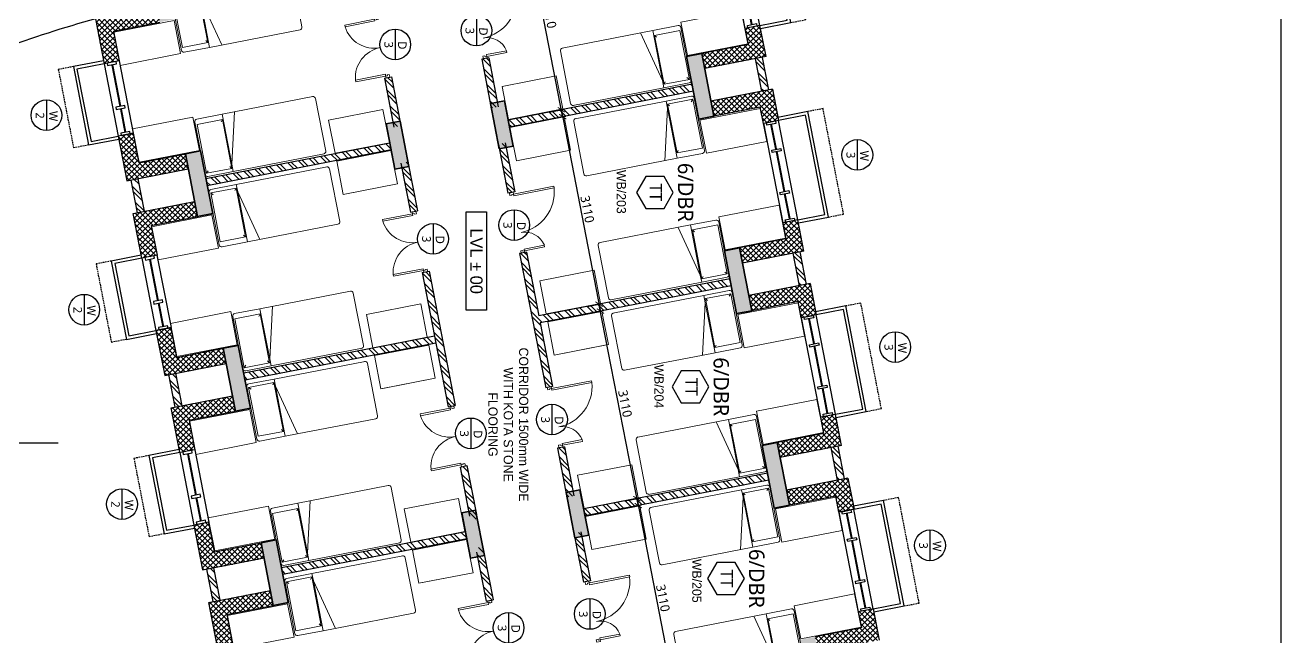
# Model space of a CAD drawing. Header units: millimetres. Extents: x -1127141 to 1597693, y -1835560 to -399335.
# Drawn here: x 1370918 to 1391362, y -511925 to -501965 of the extents above; entities that cross this region are included whole.
import ezdxf
from ezdxf.enums import TextEntityAlignment as Align

# ---------------------------------------------------------------- set-up
doc = ezdxf.new("R2010")
doc.units = ezdxf.units.MM
doc.header["$MEASUREMENT"] = 0
doc.header["$PDMODE"] = 67
doc.linetypes.add('CENTER2', pattern=[28.575, 19.05, -3.175, 3.175, -3.175])
doc.linetypes.add('HIDDEN', pattern=[0.375, 0.25, -0.125])
for name, color, linetype in [('A-Anno Tags', 6, 'Continuous'), ('A-Anno-Grid Lines', 160, 'Continuous'), ('A-Steps', 3, 'Continuous'), ('A-Wall Patt', 8, 'Continuous'), ('A-Window', 4, 'Continuous'), ('Anno_Frames', 7, 'Continuous'), ('Dimension', 32, 'Continuous'), ('S-Conc Patt', 9, 'Continuous')]:
    doc.layers.add(name, color=color, linetype=linetype)
for name, color, linetype, lineweight in [('A-Door', 4, 'Continuous', 9), ('A-Wall Sec', 1, 'Continuous', 30), ('Ann_TitleBlock 2', 5, 'Continuous', 25), ('Anno_Tittleblock', 5, 'Continuous', 13), ('column hatch', 12, 'Continuous', 5), ('frntr', 32, 'Continuous', 9), ('S-Concrete', 40, 'Continuous', 30)]:
    doc.layers.add(name, color=color, linetype=linetype, lineweight=lineweight)
doc.styles.add('IIITD @ 100', font='trebuc.ttf', dxfattribs={"height": 210})
doc.styles.get("Standard").update_dxf_attribs({"font": 'trebuc.ttf'})
doc.styles.add('TITLE', font='swissel.ttf', dxfattribs={"height": 4.3})
doc.dimstyles.new('IIITD_WD_M @ 100', dxfattribs={"dimscale": 100, "dimtxt": 1.5, "dimasz": 1, "dimexe": 0.5, "dimexo": 0.25, "dimgap": 0.3, "dimtad": 1, "dimdec": 0, "dimrnd": 5, "dimzin": 0, "dimdsep": 46, "dimtxsty": 'Standard', "dimblk": 'ARCHTICK', "dimcen": 0.2, "dimdle": 1, "dimclrd": 256, "dimclre": 256, "dimadec": 0, "dimazin": 0, "dimtfac": 1, "dimtdec": 0, "dimtofl": 0, "dimtmove": 0, "dimatfit": 0, "dimfxl": 2, "dimfxlon": 1, "dimtolj": 1, "dimtzin": 0, "dimlwd": -1, "dimlwe": -1, "dimarcsym": 0})
pattern_1 = [(315, (1445308.53, 119140.81), (106.066017, 106.066017), []), (315, (1445308.53, 119070.1), (106.066017, 106.066017), [])]
pattern_2 = [(315, (1446119.96, 119232.96), (106.066017, 106.066017), []), (315, (1446119.96, 119162.25), (106.066017, 106.066017), [])]
pattern_3 = [(315, (1445308.53, 119140.81), (44.194174, 44.194174), []), (45, (1445308.53, 119140.81), (-44.194174, 44.194174), [])]
pattern_4 = [(315, (1653836.87, 119232.96), (106.066017, 106.066017), []), (315, (1653836.87, 119162.25), (106.066017, 106.066017), [])]

# ---------------------------------------------------------------- blocks, each defined once
blk = doc.blocks.new('Win Hostel Double Room')
at = {"color": 4, "linetype": 'HIDDEN', "ltscale": 100}
blk.add_lwpolyline([(211887, -61786), (211839, -61541), (210122, -61875), (210169, -62120)], dxfattribs=at)
at = {"color": 5}
for points in [[(211982, -62277), (211887, -61786), (210169, -62120), (210265, -62611)], [(211933, -62287), (211848, -61845), (210228, -62160), (210314, -62602)]]:
    blk.add_lwpolyline(points, dxfattribs=at)
at = {"layer": 'A-Window', "color": 2, "lineweight": 40}
for p, q in [((211471, -62504), (210823, -62630)), ((211918, -62417), (211511, -62496)), ((210784, -62637), (210377, -62717))]:
    blk.add_line(p, q, dxfattribs=at)
at = {"layer": 'A-Window'}
for points in [[(211933, -62287), (210314, -62602)], [(211972, -62483), (211972, -62483), (211932, -62491), (211904, -62343), (211943, -62336), (211972, -62483)], [(210361, -62847), (211981, -62532)], [(210323, -62651), (210363, -62643), (210391, -62790), (210352, -62798), (210323, -62651)]]:
    blk.add_lwpolyline(points, dxfattribs=at)
for points in [[(210809, -62556), (210838, -62703), (210799, -62711), (210770, -62564)], [(211496, -62423), (211525, -62570), (211486, -62577), (211457, -62430)]]:
    blk.add_lwpolyline(points, close=True, dxfattribs=at)
blk = doc.blocks.new('Door 1200')
at = {"layer": 'A-Door', "color": 5, "lineweight": 18}
for p, q in [((524084, 16182), (524084, 16132)), ((524084, 16182), (524159, 16182)), ((524084, 16132), (524124, 16132)), ((524124, 16147), (524124, 16132)), ((524159, 16147), (524124, 16147)), ((524159, 16182), (524159, 16147)), ((524159, 16147), (524557, 16147)), ((524159, 16112), (524159, 16147)), ((524159, 16112), (524557, 16112)), ((524557, 16147), (524557, 16112)), ((524084, 15032), (524124, 15032)), ((524084, 14982), (524084, 15032)), ((524084, 14982), (524159, 14982)), ((524124, 15017), (524124, 15032)), ((524159, 15017), (524124, 15017)), ((524159, 15052), (524159, 15017)), ((524159, 15052), (524958, 15052)), ((524159, 14982), (524159, 15017)), ((524159, 15017), (524958, 15017)), ((524958, 15017), (524958, 15052))]:
    blk.add_line(p, q, dxfattribs=at)
at = {"layer": 'A-Door', "lineweight": 18}
for centre, radius, start, end in [((524155, 16193), 411, 270.5695, 348.692), ((524157, 14978), 804, 5.3147, 89.8716)]:
    blk.add_arc(centre, radius, start, end, dxfattribs=at)
blk = doc.blocks.new('Col Hostel Boys')
at = {"layer": 'S-Conc Patt'}
h = blk.add_hatch(color=256, dxfattribs=at)
h.paths.add_polyline_path([(288406, -75967), (288856, -75967), (288856, -76217), (288406, -76217)])
h.paths.add_polyline_path([(288406, -75667), (288856, -75667), (288856, -75917), (288406, -75917)])
h.paths.add_polyline_path([(306515, -68895), (307251, -68752), (307298, -68997), (306562, -69140)])
h.paths.add_polyline_path([(290847, -72197), (290799, -71951), (291820, -71753), (291868, -71998)])
h.paths.add_polyline_path([(303510, -69735), (303462, -69490), (304483, -69291), (304531, -69537)])
h.paths.add_polyline_path([(300344, -70351), (300296, -70105), (301317, -69907), (301365, -70152)])
h.paths.add_polyline_path([(297178, -70966), (297131, -70721), (298152, -70522), (298199, -70768)])
h.paths.add_polyline_path([(294013, -71581), (293965, -71336), (294986, -71137), (295033, -71383)])
h.paths.add_polyline_path([(301924, -61578), (301877, -61333), (302897, -61134), (302945, -61380)])
h.paths.add_polyline_path([(298759, -62193), (298711, -61948), (299732, -61750), (299779, -61995)])
h.paths.add_polyline_path([(295592, -62807), (295545, -62561), (296566, -62363), (296613, -62608)])
h.paths.add_polyline_path([(286095, -64653), (286047, -64407), (287068, -64209), (287116, -64454)])
h.paths.add_polyline_path([(289261, -64038), (289213, -63792), (290234, -63594), (290282, -63839)])
h.paths.add_polyline_path([(292427, -63422), (292379, -63177), (293400, -62978), (293448, -63224)])
h.paths.add_polyline_path([(300549, -66714), (300593, -66940), (299857, -67083), (299813, -66857)])
h.paths.add_polyline_path([(300219, -65017), (300263, -65242), (299527, -65385), (299483, -65160)])
h.paths.add_polyline_path([(294217, -67945), (294261, -68171), (293525, -68314), (293481, -68088)])
h.paths.add_polyline_path([(293887, -66247), (293931, -66473), (293195, -66616), (293151, -66390)])
h.paths.add_polyline_path([(287865, -69180), (287909, -69405), (287173, -69549), (287129, -69323)])
h.paths.add_polyline_path([(287535, -67482), (287579, -67708), (286843, -67851), (286799, -67625)])
h.paths.add_polyline_path([(310825, -66438), (310682, -65702), (310927, -65654), (311071, -66390)])
h.paths.add_polyline_path([(283908, -75917), (283158, -75917), (283158, -75667), (283908, -75667)])
h.paths.add_polyline_path([(280813, -75917), (280063, -75917), (280063, -75667), (280813, -75667)])
h.paths.add_polyline_path([(277778, -75917), (277028, -75917), (277028, -75667), (277778, -75667)])
h.paths.add_polyline_path([(306738, -65512), (306149, -65626), (306193, -65852), (306782, -65738)])
h.paths.add_polyline_path([(310231, -63380), (310088, -62644), (310333, -62597), (310476, -63333)])
h.paths.add_polyline_path([(309492, -59577), (309348, -58841), (309594, -58793), (309737, -59530)])
h.paths.add_polyline_path([(305137, -59660), (305579, -59574), (305623, -59800), (305181, -59885)])
h.paths.add_polyline_path([(305728, -62122), (305642, -61680), (305868, -61636), (305953, -62078)])
h.paths.add_polyline_path([(307471, -59664), (307385, -59223), (307611, -59179), (307697, -59621)])
h.paths.add_polyline_path([(308253, -63688), (308167, -63247), (308393, -63203), (308479, -63645)])
h.paths.add_polyline_path([(308073, -61554), (307631, -61640), (307587, -61414), (308029, -61328)])
h.paths.add_polyline_path([(306254, -63622), (306340, -64064), (306114, -64108), (306028, -63666)])
h.paths.add_polyline_path([(281757, -62758), (281021, -62901), (280973, -62655), (281709, -62512)])
h.paths.add_polyline_path([(283927, -68418), (283813, -67829), (284038, -67785), (284153, -68374)])
h.paths.add_polyline_path([(283226, -70316), (282490, -70459), (282446, -70234), (283183, -70090)])
h.paths.add_polyline_path([(283807, -63867), (283070, -64010), (283023, -63765), (283759, -63622)])
h.paths.add_polyline_path([(289544, -77987), (289544, -78196), (289656, -78385), (289562, -78465), (289473, -78538), (289314, -78287), (289314, -77987)])
h.paths.add_polyline_path([(282843, -76217), (282243, -76217), (282243, -75967), (282843, -75967)])
h.paths.add_polyline_path([(277778, -76217), (277028, -76217), (277028, -75967), (277778, -75967)])
h.paths.add_polyline_path([(285498, -75967), (286098, -75967), (286098, -76217), (285498, -76217)])
h.paths.add_polyline_path([(280813, -76217), (280063, -76217), (280063, -75967), (280813, -75967)])
h.paths.add_polyline_path([(282896, -68618), (282160, -68761), (282112, -68516), (282849, -68373)])
h.paths.add_polyline_path([(283905, -73806), (283169, -73949), (283121, -73704), (283857, -73561)])
h.paths.add_polyline_path([(283524, -62414), (282788, -62557), (282740, -62312), (283476, -62169)])
h.paths.add_polyline_path([(278215, -63446), (277479, -63589), (277431, -63344), (278167, -63201)])
h.paths.add_polyline_path([(279358, -69306), (278621, -69449), (278574, -69204), (279310, -69061)])
h.paths.add_polyline_path([(288587, -72896), (287777, -73053), (287730, -72808), (288540, -72650)])
h.paths.add_polyline_path([(277278, -69455), (277278, -70103), (277028, -70103), (277028, -69503)])
h.paths.add_polyline_path([(299093, -103107), (298343, -103107), (298343, -102857), (299093, -102857)])
h.paths.add_polyline_path([(299093, -97827), (298343, -97827), (298343, -97597), (299093, -97597)])
h.paths.add_polyline_path([(299093, -94297), (298343, -94297), (298343, -94047), (299093, -94047)])
h.paths.add_polyline_path([(299093, -99557), (298343, -99557), (298343, -99327), (299093, -99327)])
h.paths.add_polyline_path([(293833, -103107), (293083, -103107), (293083, -102857), (293833, -102857)])
h.paths.add_polyline_path([(293833, -97827), (293083, -97827), (293083, -97597), (293833, -97597)])
h.paths.add_polyline_path([(293833, -94297), (293083, -94297), (293083, -94047), (293833, -94047)])
h.paths.add_polyline_path([(293833, -99557), (293083, -99557), (293083, -99327), (293833, -99327)])
h.paths.add_polyline_path([(288573, -97827), (287823, -97827), (287823, -97597), (288573, -97597)])
h.paths.add_polyline_path([(283728, -92027), (282978, -92027), (282978, -92277), (283728, -92277)])
h.paths.add_polyline_path([(280063, -92027), (280813, -92027), (280813, -92277), (280063, -92277)])
h.paths.add_polyline_path([(277028, -92027), (277778, -92027), (277778, -92277), (277028, -92277)])
h.paths.add_polyline_path([(308478, -94297), (307878, -94297), (307878, -94047), (308478, -94047)])
h.paths.add_polyline_path([(283803, -94047), (283053, -94047), (283053, -94297), (283803, -94297)])
h.paths.add_polyline_path([(288573, -94297), (287823, -94297), (287823, -94047), (288573, -94047)])
h.paths.add_polyline_path([(304278, -94297), (303678, -94297), (303678, -94047), (304278, -94047)])
h.paths.add_polyline_path([(307878, -97597), (308478, -97597), (308478, -97827), (307878, -97827)])
h.paths.add_polyline_path([(304278, -97827), (303678, -97827), (303678, -97597), (304278, -97597)])
h.paths.add_polyline_path([(285603, -104067), (284853, -104067), (284853, -103817), (285603, -103817)])
h.paths.add_polyline_path([(277278, -99577), (277278, -98827), (277028, -98827), (277028, -99577)])
h.paths.add_polyline_path([(280198, -99577), (279448, -99577), (279448, -99327), (280198, -99327)])
h.paths.add_polyline_path([(285603, -105547), (284853, -105547), (284853, -105297), (285603, -105297)])
h.paths.add_polyline_path([(283803, -105547), (283053, -105547), (283053, -105297), (283803, -105297)])
h.paths.add_polyline_path([(283803, -99577), (283053, -99577), (283053, -99327), (283803, -99327)])
h.paths.add_polyline_path([(283803, -97827), (283053, -97827), (283053, -97597), (283803, -97597)])
h.paths.add_polyline_path([(284853, -99927), (284853, -99327), (285083, -99327), (285083, -99927)])
h.paths.add_polyline_path([(306043, -99777), (306043, -99327), (306273, -99327), (306273, -99777)])
h.paths.add_polyline_path([(303758, -99327), (304208, -99327), (304208, -99557), (303758, -99557)])
h.paths.add_polyline_path([(306043, -103817), (306043, -103367), (306273, -103367), (306273, -103817)])
h.paths.add_polyline_path([(303863, -103817), (303863, -103367), (304093, -103367), (304093, -103817)])
h.paths.add_polyline_path([(306273, -101687), (305823, -101687), (305823, -101457), (306273, -101457)])
h.paths.add_polyline_path([(303863, -101797), (303863, -101347), (304093, -101347), (304093, -101797)])
h.paths.add_polyline_path([(308063, -99927), (308063, -99327), (308293, -99327), (308293, -99927)])
h.paths.add_polyline_path([(287809, -90239), (287720, -90165), (287517, -90386), (287517, -90686), (287747, -90686), (287747, -90477), (287893, -90318)])
h.paths.add_polyline_path([(288313, -104067), (288313, -103317), (288063, -103317), (288063, -104067)])
h.paths.add_polyline_path([(308043, -103817), (308043, -103217), (308293, -103217), (308293, -103817)])
h.paths.add_polyline_path([(277028, -91727), (277778, -91727), (277778, -91977), (277028, -91977)])
h.paths.add_polyline_path([(286098, -91977), (285498, -91977), (285498, -91727), (286098, -91727)])
h.paths.add_polyline_path([(282243, -81227), (282843, -81227), (282843, -81457), (282243, -81457)])
h.paths.add_polyline_path([(282843, -91977), (282243, -91977), (282243, -91727), (282843, -91727)])
h.paths.add_polyline_path([(282243, -86487), (282843, -86487), (282843, -86717), (282243, -86717)])
h.paths.add_polyline_path([(280813, -81457), (280213, -81457), (280213, -81227), (280813, -81227)])
h.paths.add_polyline_path([(280813, -86717), (280213, -86717), (280213, -86487), (280813, -86487)])
h.paths.add_polyline_path([(280063, -91727), (280813, -91727), (280813, -91977), (280063, -91977)])
h.paths.add_polyline_path([(280198, -105547), (279448, -105547), (279448, -105297), (280198, -105297)])
h.paths.add_polyline_path([(277278, -81042), (277278, -81642), (277028, -81642), (277028, -81042)])
h.paths.add_polyline_path([(277278, -86302), (277278, -86903), (277028, -86903), (277028, -86302)])
h.paths.add_polyline_path([(286098, -81042), (286098, -81642), (285848, -81642), (285848, -81042)])
h.paths.add_polyline_path([(286098, -86302), (286098, -86902), (285848, -86902), (285848, -86302)])
h.paths.add_polyline_path([(288293, -99327), (288293, -100077), (288063, -100077), (288063, -99327)])
edge = h.paths.add_edge_path()
edge.add_line((313813, -103107), (313063, -103107))
edge.add_line((313063, -102857), (313813, -102857))
edge.add_line((313063, -103107), (313063, -102857))
edge.add_line((313813, -97827), (313063, -97827))
edge.add_line((313063, -97597), (313813, -97597))
edge.add_line((313063, -97827), (313063, -97597))
edge.add_line((313813, -94297), (313063, -94297))
edge.add_line((313063, -94047), (313813, -94047))
edge.add_line((313063, -94297), (313063, -94047))
edge.add_line((313813, -99557), (313063, -99557))
edge.add_line((313063, -99327), (313813, -99327))
edge.add_line((313063, -99557), (313063, -99327))
h.paths.add_polyline_path([(324333, -97827), (323583, -97827), (323583, -97597), (324333, -97597)])
h.paths.add_polyline_path([(324333, -94297), (323583, -94297), (323583, -94047), (324333, -94047)])
h.paths.add_polyline_path([(324093, -99327), (324093, -100077), (323863, -100077), (323863, -99327)])
h.paths.add_polyline_path([(319073, -103107), (318323, -103107), (318323, -102857), (319073, -102857)])
h.paths.add_polyline_path([(319073, -97827), (318323, -97827), (318323, -97597), (319073, -97597)])
h.paths.add_polyline_path([(319073, -94297), (318323, -94297), (318323, -94047), (319073, -94047)])
h.paths.add_polyline_path([(319073, -99557), (318323, -99557), (318323, -99327), (319073, -99327)])
h.paths.add_polyline_path([(313813, -103107), (313063, -103107), (313063, -102857), (313813, -102857)], flags=17)
h.paths.add_polyline_path([(313813, -97827), (313063, -97827), (313063, -97597), (313813, -97597)], flags=17)
h.paths.add_polyline_path([(313813, -94297), (313063, -94297), (313063, -94047), (313813, -94047)], flags=17)
h.paths.add_polyline_path([(313813, -99557), (313063, -99557), (313063, -99327), (313813, -99327)], flags=17)
h.paths.add_polyline_path([(331498, -104902), (331498, -104302), (331248, -104302), (331248, -104902)])
h.paths.add_polyline_path([(331498, -94297), (330898, -94297), (330898, -94047), (331498, -94047)])
h.paths.add_polyline_path([(327298, -94297), (326698, -94297), (326698, -94047), (327298, -94047)])
h.paths.add_polyline_path([(331498, -97827), (330898, -97827), (330898, -97597), (331498, -97597)])
h.paths.add_polyline_path([(327298, -97827), (326698, -97827), (326698, -97597), (327298, -97597)])
h.paths.add_polyline_path([(331498, -100077), (331498, -99327), (331248, -99327), (331248, -100077)])
h.paths.add_polyline_path([(326548, -104902), (327298, -104902), (327298, -104652), (326548, -104652)])
h.paths.add_polyline_path([(327298, -100077), (327298, -99327), (327068, -99327), (327068, -100077)])
h.paths.add_polyline_path([(323843, -104902), (323843, -104152), (324093, -104152), (324093, -104902)])
at = {"layer": 'S-Concrete', "lineweight": 35}
for p, q in [((299483, -65160), (300219, -65017)), ((299483, -65160), (299527, -65385)), ((300219, -65017), (300263, -65242)), ((300263, -65242), (299527, -65385)), ((293151, -66390), (293887, -66247)), ((293151, -66390), (293195, -66616)), ((293887, -66247), (293931, -66473)), ((293931, -66473), (293195, -66616)), ((299813, -66857), (300549, -66714)), ((300549, -66714), (300593, -66940)), ((299813, -66857), (299857, -67083)), ((300593, -66940), (299857, -67083)), ((293481, -68088), (294217, -67945)), ((294217, -67945), (294261, -68171)), ((293481, -68088), (293525, -68314)), ((294261, -68171), (293525, -68314))]:
    blk.add_line(p, q, dxfattribs=at)
for points in [[(298759, -62193), (298711, -61948), (299732, -61750), (299779, -61995), (298759, -62193)], [(295592, -62807), (295545, -62561), (296566, -62363), (296613, -62608), (295592, -62807)], [(292427, -63422), (292379, -63177), (293400, -62978), (293448, -63224), (292427, -63422)], [(300344, -70351), (300296, -70105), (301317, -69907), (301365, -70152), (300344, -70351)], [(297178, -70966), (297131, -70721), (298152, -70522), (298199, -70768), (297178, -70966)], [(294013, -71581), (293965, -71336), (294986, -71137), (295033, -71383), (294013, -71581)]]:
    blk.add_lwpolyline(points, dxfattribs=at)
blk = doc.blocks.new('*U29')
at = {"layer": 'A-Anno Tags'}
blk.add_lwpolyline([(-250, 0), (250, 0)], dxfattribs=at)
blk.add_circle((0, 0), 250, dxfattribs=at)
at = {"layer": 'Anno_Frames', "color": 7}
for tag, rotation, p in [('ENTITY', 359.7608, (15, 185)), ('ENTITYNO', 0.1757, (4, -36))]:
    blk.add_attdef(tag, text='', height=140, rotation=rotation, dxfattribs=at).set_placement(p, align=Align.TOP_CENTER)
blk = doc.blocks.new('w 1200 a')
at = {"layer": 'A-Window', "color": 2, "lineweight": 40}
for p, q in [((621819, -76473), (622509, -76473)), ((622549, -76473), (622939, -76473))]:
    blk.add_line(p, q, dxfattribs=at)
at = {"layer": 'A-Window', "linetype": 'HIDDEN', "ltscale": 100}
for p, q in [((621729, -77098), (621729, -77348)), ((623029, -77098), (623029, -77348)), ((621729, -77348), (623029, -77348))]:
    blk.add_line(p, q, dxfattribs=at)
at = {"layer": 'A-Window'}
for points in [[(621779, -76348), (622979, -76348)], [(622509, -76548), (622549, -76548), (622549, -76398), (622509, -76398), (622509, -76548)], [(621779, -76598), (622979, -76598)]]:
    blk.add_lwpolyline(points, dxfattribs=at)
for points in [[(621819, -76548), (621819, -76398), (621779, -76398), (621779, -76548)], [(622979, -76548), (622979, -76398), (622939, -76398), (622939, -76548)]]:
    blk.add_lwpolyline(points, close=True, dxfattribs=at)
at = {"layer": 'A-Window', "color": 5}
for points in [[(621729, -76598), (621729, -77098), (623029, -77098), (623029, -76598)], [(621779, -76598), (621779, -77048), (622979, -77048), (622979, -76598)]]:
    blk.add_lwpolyline(points, dxfattribs=at)
blk = doc.blocks.new('Room Tag with Finish')
blk.add_lwpolyline([(0, 0), (-2.6, -1.5), (-2.6, -4.5), (0, -6), (2.6, -4.5), (2.6, -1.5)], close=True)
at = {"layer": 'Anno_Frames'}
blk.add_attdef('ROOM_NAME', text='', height=2.5, dxfattribs=at).set_placement((0, 0), align=Align.BOTTOM_CENTER)
blk.add_attdef('FF', text='', height=2, dxfattribs=at).set_placement((0, -1.85), align=Align.TOP_CENTER)
blk = doc.blocks.new('_ArchTick')
at = {"color": 0, "linetype": 'ByBlock', "const_width": 0.15}
blk.add_lwpolyline([(-0.5, -0.5), (0.5, 0.5)], dxfattribs=at)
blk = doc.blocks.new('*D128')
at = {"layer": 'A-Anno Tags', "transparency": 16777216}
for p, q in [((1378858, -500328), (1379103, -500280)), ((1379667, -503441), (1379035, -500192)), ((1379451, -503381), (1379697, -503333))]:
    blk.add_line(p, q, dxfattribs=at)
at = {"layer": 'Defpoints', "color": 0, "transparency": 16777216}
for p in [(1378187, -500458), (1379054, -500290), (1378781, -503511)]:
    blk.add_point(p, dxfattribs=at)
at = {"layer": 'A-Anno Tags', "transparency": 16777216, "xscale": 100, "yscale": 100, "zscale": 100}
for p, rotation in [((1379054, -500290), 100.999999999987), ((1379648, -503343), 280.999999999987)]:
    blk.add_blockref('_ArchTick', p, dxfattribs=dict(at, rotation=rotation))
at = {"layer": 'A-Anno Tags', "color": 0, "transparency": 16777216, "insert": (1379455, -501796), "char_height": 150, "attachment_point": 5, "rotation": 281}
blk.add_mtext('\\A1;3110', dxfattribs=at)
blk = doc.blocks.new('*D129')
at = {"layer": 'A-Anno Tags', "transparency": 16777216}
for p, q in [((1379473, -503494), (1379719, -503446)), ((1379651, -503357), (1380282, -506607)), ((1380067, -506547), (1380312, -506499))]:
    blk.add_line(p, q, dxfattribs=at)
at = {"layer": 'Defpoints', "color": 0, "transparency": 16777216}
for p in [(1378803, -503624), (1380263, -506508), (1379396, -506677)]:
    blk.add_point(p, dxfattribs=at)
at = {"layer": 'A-Anno Tags', "transparency": 16777216, "xscale": 100, "yscale": 100, "zscale": 100}
for p, rotation in [((1379670, -503455), 100.9999999999954), ((1380263, -506508), 280.9999999999953)]:
    blk.add_blockref('_ArchTick', p, dxfattribs=dict(at, rotation=rotation))
at = {"layer": 'A-Anno Tags', "color": 0, "transparency": 16777216, "insert": (1380071, -504962), "char_height": 150, "attachment_point": 5, "rotation": 281}
blk.add_mtext('\\A1;3110', dxfattribs=at)
blk = doc.blocks.new('*D130')
at = {"layer": 'A-Anno Tags', "transparency": 16777216}
for p, q in [((1380089, -506659), (1380334, -506612)), ((1380898, -509772), (1380266, -506523)), ((1380682, -509712), (1380928, -509665))]:
    blk.add_line(p, q, dxfattribs=at)
at = {"layer": 'Defpoints', "color": 0, "transparency": 16777216}
for p in [(1379418, -506790), (1380285, -506621), (1380012, -509843)]:
    blk.add_point(p, dxfattribs=at)
at = {"layer": 'A-Anno Tags', "transparency": 16777216, "xscale": 100, "yscale": 100, "zscale": 100}
for p, rotation in [((1380285, -506621), 101.0000000000145), ((1380879, -509674), 281.0000000000145)]:
    blk.add_blockref('_ArchTick', p, dxfattribs=dict(at, rotation=rotation))
at = {"layer": 'A-Anno Tags', "color": 0, "transparency": 16777216, "insert": (1380686, -508127), "char_height": 150, "attachment_point": 5, "rotation": 281}
blk.add_mtext('\\A1;3110', dxfattribs=at)
blk = doc.blocks.new('*D131')
at = {"layer": 'A-Anno Tags', "transparency": 16777216}
for p, q in [((1380704, -509825), (1380950, -509777)), ((1380881, -509689), (1381513, -512938)), ((1381298, -512878), (1381543, -512830))]:
    blk.add_line(p, q, dxfattribs=at)
at = {"layer": 'Defpoints', "color": 0, "transparency": 16777216}
for p in [(1380033, -509956), (1381494, -512840), (1380627, -513008)]:
    blk.add_point(p, dxfattribs=at)
at = {"layer": 'A-Anno Tags', "transparency": 16777216, "xscale": 100, "yscale": 100, "zscale": 100}
for p, rotation in [((1380900, -509787), 101.0000000000146), ((1381494, -512840), 281.0000000000146)]:
    blk.add_blockref('_ArchTick', p, dxfattribs=dict(at, rotation=rotation))
at = {"layer": 'A-Anno Tags', "color": 0, "transparency": 16777216, "insert": (1381302, -511293), "char_height": 150, "attachment_point": 5, "rotation": 281}
blk.add_mtext('\\A1;3110', dxfattribs=at)
blk = doc.blocks.new('A$C11CD41BF')
at = {"layer": 'frntr'}
for p, q in [((-40, 1920), (-40, 1500)), ((870, 1960), (0, 1960)), ((15, 1934), (50, 1900)), ((825, 1934), (15, 1934)), ((15, 1934), (15, 1514)), ((825, 1514), (825, 1934)), ((910, 1500), (910, 1920)), ((-40, 1500), (80, 1500)), ((-40, 1500), (-40, -9)), ((15, 1514), (50, 1540)), ((15, 1514), (825, 1514)), ((910, 1500), (80, 1500)), ((80, 1500), (910, 1295)), ((825, 1514), (790, 1540)), ((910, 1302), (910, 1500)), ((910, -1), (910, 1302)), ((0, -40), (870, -40))]:
    blk.add_line(p, q, dxfattribs=at)
for centre, start, end in [((0, 1920), 89.9896, 179.9896), ((0, 1920), 89.9896, 179.9896), ((870, 1920), 359.9896, 89.9896), ((0, 0), 179.9896, 269.9896), ((870, 0), 269.9896, 359.9896)]:
    blk.add_arc(centre, 40, start, end, dxfattribs=at)
blk = doc.blocks.new('furn')
at = {"layer": 'frntr'}
for p, q in [((343143, -236928), (343683, -236823)), ((343334, -237910), (343143, -236928)), ((343874, -237805), (343683, -236823)), ((342110, -237129), (341570, -237234)), ((342300, -238111), (342110, -237129)), ((341570, -237234), (341760, -238216)), ((343334, -237910), (343874, -237805)), ((341760, -238216), (342300, -238111)), ((344745, -239836), (344205, -239941)), ((344205, -239941), (344377, -240824)), ((344917, -240719), (344745, -239836)), ((341709, -240427), (342249, -240322)), ((341881, -241310), (341709, -240427)), ((342249, -240322), (342421, -241205)), ((342421, -241205), (342255, -240351)), ((344377, -240824), (344917, -240719)), ((342421, -241205), (341881, -241310))]:
    blk.add_line(p, q, dxfattribs=at)
at = {"layer": 'frntr', "xscale": -1, "rotation": 10.99999999940371}
blk.add_blockref('A$C11CD41BF', (344647, -239668), dxfattribs=at)
at = {"layer": 'frntr', "rotation": 10.99999999940366}
blk.add_blockref('A$C11CD41BF', (341775, -240233), dxfattribs=at)
blk = doc.blocks.new('Door 1000 plan')
at = {"layer": 'A-Door', "color": 5, "lineweight": 18}
for p, q in [((339, 572), (367, 577)), ((434, 84), (339, 572)), ((462, 90), (367, 577)), ((-528, 403), (-557, 398)), ((-462, -90), (-557, 398)), ((-434, -84), (-528, 403)), ((434, 84), (462, 90)), ((468, 61), (455, 59)), ((462, 26), (455, 59)), ((491, 95), (462, 90)), ((462, 90), (468, 61)), ((503, 34), (462, 26)), ((503, 34), (491, 95)), ((-491, -95), (-462, -90)), ((-479, -157), (-491, -95)), ((-479, -157), (-438, -149)), ((-434, -84), (-462, -90)), ((-462, -90), (-457, -118)), ((-457, -118), (-444, -116)), ((-438, -149), (-444, -116))]:
    blk.add_line(p, q, dxfattribs=at)
at = {"layer": 'A-Door', "lineweight": 18}
for centre, start, end in [((491, 95), 107.6998, 191), ((-491, -95), 11, 94.2984)]:
    blk.add_arc(centre, 500, start, end, dxfattribs=at)
blk = doc.blocks.new('IIITD WD A1- L Format Library')
at = {"layer": 'Anno_Tittleblock', "color": 5}
blk.add_lwpolyline([(0, -7.57), (775, -7.57), (775, 573.91), (0, 573.91)], close=True, dxfattribs=at)
at = {"style": 'TITLE'}
for tag, p, height in [('PROJECT NAME 1', (779.17, 137.4), 2.98), ('PROJECT NAME 2', (779.17, 132.23), 2.98), ('PROJECT_NAME_3', (779.17, 127.37), 2.98), ('1:100@A1', (818.06, 91.92), 2.25), ('A-2.03', (844.81, 84.28), 4), ('03.04.11', (821.96, 84.64), 2.25), ('A', (858.85, 75.94), 3.66), ('AC', (827.5, 76.14), 2.25)]:
    blk.add_attdef(tag, p, '', height=height, dxfattribs=at)
for p in [(780.3, 113.01), (780.3, 106.37)]:
    blk.add_attdef('FIRST FLOOR PLAN', text='', height=3.39, dxfattribs=at).set_placement(p, align=Align.TOP_LEFT)

msp = doc.modelspace()

# ---------------------------------------------------------------- hatches: boundary and pattern name
at = {"layer": 'A-Wall Patt'}
h = msp.add_hatch(dxfattribs=at)
h.set_pattern_fill('ANSI32', color=256, scale=400, style=0)
h.set_pattern_definition([(315, (1127189.63, -478259.64), (106.06602, 106.06602), []), (315, (1127189.63, -478330.35), (106.06602, 106.06602), [])])
h.paths.add_polyline_path([(1376375.6, -500810.4), (1376576.9, -501846.1), (1376689.8, -501824.1), (1376265.2, -499640), (1376152.4, -499662), (1376353.7, -500697.5), (1373246.9, -501301.4), (1373268.9, -501414.3)])
h.paths.add_polyline_path([(1376074.4, -498658.4), (1375929.6, -497913.4), (1375816.7, -497935.3), (1375961.6, -498680.3)])
h.paths.add_polyline_path([(1377807.6, -508177.5), (1377920.5, -508155.6), (1377496, -505971.5), (1377383.1, -505993.4), (1377584.4, -507029), (1377606.3, -507141.9)])
h.paths.add_polyline_path([(1377835, -513661.5), (1377827.1, -513620.9), (1378709.9, -513449.1), (1378717.3, -513487.3), (1378835.2, -513464), (1379038.3, -514509.1), (1379151.2, -514487.1), (1378726.7, -512303), (1378613.8, -512324.9), (1378813.3, -513351.1), (1378695, -513374.5), (1378695.2, -513376), (1378228.6, -513466.6), (1375708.4, -513964.4), (1375730.3, -514077.3)])
h.paths.add_polyline_path([(1379370.8, -516219.5), (1379483.7, -516197.6), (1379342, -515468.8), (1379229.2, -515490.7)])
h.paths.add_polyline_path([(1376922.7, -503625.3), (1377035.6, -503603.3), (1376880.6, -502805.7), (1376767.7, -502827.7)])
h = msp.add_hatch(dxfattribs=at)
h.set_pattern_fill('ANSI37', color=256, scale=500, style=0)
h.set_pattern_definition(pattern_3)
h.paths.add_polyline_path([(1372819.7, -505759.9), (1373065.1, -505712.2), (1372971.1, -505228.7), (1373727.1, -505081.8), (1373679.4, -504836.4), (1372678, -505031)])
h.paths.add_polyline_path([(1373576.3, -504306.3), (1373528.6, -504060.9), (1372772.7, -504207.8), (1372721.6, -503945.3), (1372678.7, -503724.4), (1372433.3, -503772.1), (1372575, -504501)])
h.paths.add_polyline_path([(1372449.7, -502546.4), (1372355.7, -502063), (1373111.7, -501916), (1372913.3, -500895.2), (1372662.9, -500943.8), (1372813.6, -501719.3), (1372062.6, -501865.3), (1372204.3, -502594.1)])
h = msp.add_hatch(dxfattribs=at)
h.set_pattern_fill('ANSI37', color=256, scale=500, style=0)
h.set_pattern_definition(pattern_3)
h.paths.add_polyline_path([(1382980.2, -502478.4), (1382881.5, -501970.4), (1382636.1, -502018.1), (1382687.1, -502280.7), (1381933.2, -502427.2), (1381980.9, -502672.6)])
h.paths.add_polyline_path([(1382885.5, -503301.6), (1382936.6, -503564.1), (1382985.7, -503554.6), (1382985.7, -503554.6), (1383132.9, -503526), (1383132.9, -503526), (1383182, -503516.4), (1383083.2, -503008.5), (1382083.9, -503202.7), (1382131.6, -503448.1)])
h.paths.add_polyline_path([(1383595.6, -505644.1), (1383496.8, -505136.1), (1383251.4, -505183.8), (1383302.5, -505446.4), (1382548.5, -505593), (1382596.2, -505838.4)])
h.paths.add_polyline_path([(1383500.9, -506467.3), (1383551.9, -506729.9), (1383797.3, -506682.2), (1383698.6, -506174.2), (1382699.3, -506368.5), (1382747, -506613.9)])
h.paths.add_polyline_path([(1384210.9, -508809.9), (1384112.2, -508301.9), (1383866.8, -508349.6), (1383917.8, -508612.2), (1383161.9, -508759.1), (1383209.6, -509004.5)])
h.paths.add_polyline_path([(1384116.3, -509633.1), (1384167.3, -509895.6), (1384216.4, -509886.1), (1384216.4, -509886.1), (1384363.6, -509857.5), (1384363.6, -509857.5), (1384412.7, -509847.9), (1384314, -509340), (1383312.6, -509534.6), (1383360.3, -509780)])
h = msp.add_hatch(dxfattribs=at)
h.set_pattern_fill('ANSI32', color=256, scale=400, style=0)
h.set_pattern_definition(pattern_2)
h.paths.add_polyline_path([(1378621, -503295.1), (1378465.9, -502497.6), (1378353, -502519.5), (1378508.1, -503317.1)])
h = msp.add_hatch(dxfattribs=at)
h.set_pattern_fill('ANSI32', color=256, scale=400, style=0)
h.set_pattern_definition(pattern_1)
h.paths.add_polyline_path([(1383019.4, -503020.9), (1382916.4, -502490.8), (1382803.5, -502512.7), (1382906.6, -503042.8)])
h = msp.add_hatch(dxfattribs=at)
h.set_pattern_fill('ANSI32', color=256, scale=400, style=0)
h.set_pattern_definition(pattern_2)
h.paths.add_polyline_path([(1381795.9, -503042.2), (1381774, -502929.3), (1378780.8, -503511.1), (1378802.7, -503624)])
h = msp.add_hatch(dxfattribs=at)
h.set_pattern_fill('ANSI32', color=256, scale=400, style=0)
h.set_pattern_definition([(315, (1444889.24, 125564.46), (106.066017, 106.066017), []), (315, (1444889.24, 125493.75), (106.066017, 106.066017), [])])
h.paths.add_polyline_path([(1376878.8, -503998), (1376856.8, -503885.1), (1373862.3, -504467.2), (1373884.2, -504580.1)])
h = msp.add_hatch(dxfattribs=at)
h.set_pattern_fill('ANSI32', color=256, scale=400, style=0)
h.set_pattern_definition(pattern_2)
h.paths.add_polyline_path([(1378890.5, -504681.7), (1378735.5, -503884.1), (1378622.6, -503906.1), (1378777.6, -504703.6)])
h = msp.add_hatch(dxfattribs=at)
h.set_pattern_fill('ANSI32', color=256, scale=400, style=0)
h.set_pattern_definition(pattern_4)
h.paths.add_polyline_path([(1377192.3, -505011.8), (1377305.2, -504989.9), (1377150.1, -504192.3), (1377037.2, -504214.2)])
h = msp.add_hatch(dxfattribs=at)
h.set_pattern_fill('ANSI32', color=256, scale=400, style=0)
h.set_pattern_definition(pattern_2)
h.paths.add_polyline_path([(1372741.8, -505018.6), (1372854.7, -504996.7), (1372751.7, -504466.6), (1372638.8, -504488.6)])
h = msp.add_hatch(dxfattribs=at)
h.set_pattern_fill('ANSI32', color=256, scale=400, style=0)
h.set_pattern_definition(pattern_2)
h.paths.add_polyline_path([(1379393, -507869.4), (1379505.8, -507847.4), (1379304.5, -506811.8), (1382411.3, -506207.9), (1382389.3, -506095.1), (1379282.6, -506698.9), (1379081.3, -505663.3), (1378968.4, -505685.3)])
h = msp.add_hatch(dxfattribs=at)
h.set_pattern_fill('ANSI32', color=256, scale=400, style=0)
h.set_pattern_definition(pattern_1)
h.paths.add_polyline_path([(1383521.9, -506208.5), (1383634.8, -506186.6), (1383531.8, -505656.5), (1383418.9, -505678.5)])
h = msp.add_hatch(dxfattribs=at)
h.set_pattern_fill('ANSI37', color=256, scale=500, style=0)
h.set_pattern_definition(pattern_3)
h.paths.add_polyline_path([(1374050.4, -512091.4), (1374295.8, -512043.7), (1374201.8, -511560.2), (1374957.8, -511413.3), (1374910.1, -511167.9), (1373908.7, -511362.5)])
h.paths.add_polyline_path([(1374807, -510637.8), (1374759.3, -510392.4), (1374003.4, -510539.3), (1373963.3, -510333.2), (1373963.3, -510333.2), (1373952.3, -510276.8), (1373909.4, -510055.9), (1373664, -510103.6), (1373805.7, -510832.4)])
h.paths.add_polyline_path([(1373680.4, -508877.9), (1373586.5, -508394.5), (1374342.4, -508247.5), (1374294.7, -508002.1), (1373293.4, -508196.8), (1373435, -508925.6)])
h.paths.add_polyline_path([(1374191.7, -507472.1), (1374144, -507226.6), (1373388, -507373.6), (1373294, -506890.1), (1373048.6, -506937.8), (1373190.3, -507666.7)])
h = msp.add_hatch(dxfattribs=at)
h.set_pattern_fill('ANSI32', color=256, scale=400, style=0)
h.set_pattern_definition(pattern_2)
h.paths.add_polyline_path([(1377606.3, -507141.9), (1377584.4, -507029.1), (1374477.6, -507632.9), (1374499.6, -507745.8)])
h = msp.add_hatch(dxfattribs=at)
h.set_pattern_fill('ANSI32', color=256, scale=400, style=0)
h.set_pattern_definition(pattern_2)
h.paths.add_polyline_path([(1373357.2, -508184.4), (1373470, -508162.4), (1373367, -507632.4), (1373254.1, -507654.3)])
h = msp.add_hatch(dxfattribs=at)
h.set_pattern_fill('ANSI32', color=256, scale=400, style=0)
h.set_pattern_definition(pattern_2)
h.paths.add_polyline_path([(1379851.7, -509626.7), (1379696.6, -508829.1), (1379583.8, -508851), (1379738.8, -509648.6)])
h = msp.add_hatch(dxfattribs=at)
h.set_pattern_fill('ANSI32', color=256, scale=400, style=0)
h.set_pattern_definition(pattern_1)
h.paths.add_polyline_path([(1384137.3, -509374.3), (1384250.2, -509352.4), (1384147.1, -508822.3), (1384034.2, -508844.2)])
h = msp.add_hatch(dxfattribs=at)
h.set_pattern_fill('ANSI32', color=256, scale=400, style=0)
h.set_pattern_definition(pattern_4)
h.paths.add_polyline_path([(1378166.8, -510025.5), (1378279.7, -510003.5), (1378111.3, -509137.2), (1377998.4, -509159.2)])
h = msp.add_hatch(dxfattribs=at)
h.set_pattern_fill('ANSI32', color=256, scale=400, style=0)
h.set_pattern_definition(pattern_2)
h.paths.add_polyline_path([(1383026.6, -509373.7), (1383004.7, -509260.8), (1380011.5, -509842.6), (1380033.5, -509955.5)])
h = msp.add_hatch(dxfattribs=at)
h.set_pattern_fill('ANSI32', color=256, scale=400, style=0)
h.set_pattern_definition(pattern_2)
h.paths.add_polyline_path([(1378109.5, -510329.5), (1378087.5, -510216.6), (1375093, -510798.7), (1375114.9, -510911.6)])
h = msp.add_hatch(dxfattribs=at)
h.set_pattern_fill('ANSI32', color=256, scale=400, style=0)
h.set_pattern_definition(pattern_2)
h.paths.add_polyline_path([(1380121.2, -511013.2), (1379966.2, -510215.6), (1379853.3, -510237.6), (1380008.3, -511035.1)])
h = msp.add_hatch(dxfattribs=at)
h.set_pattern_fill('ANSI32', color=256, scale=400, style=0)
h.set_pattern_definition(pattern_4)
h.paths.add_polyline_path([(1378423, -511343.3), (1378535.9, -511321.4), (1378367.5, -510455.1), (1378254.6, -510477)])
h = msp.add_hatch(dxfattribs=at)
h.set_pattern_fill('ANSI32', color=256, scale=400, style=0)
h.set_pattern_definition(pattern_2)
h.paths.add_polyline_path([(1374807, -510637.8), (1373805.7, -510832.4), (1373805.7, -510832.4), (1373869.5, -510820), (1373972.5, -511350.1), (1374085.4, -511328.2), (1373982.4, -510798.1)])
h = msp.add_hatch(dxfattribs=at)
h.set_pattern_fill('ANSI37', color=256, scale=500, style=0)
h.set_pattern_definition(pattern_3)
h.paths.add_polyline_path([(1384826.3, -511975.6), (1384727.5, -511467.6), (1384482.1, -511515.3), (1384533.2, -511777.9), (1383779.2, -511924.5), (1383777.2, -511924.9), (1383824.9, -512170.3)])
h.paths.add_polyline_path([(1384731.6, -512798.8), (1384782.7, -513061.4), (1385028.1, -513013.7), (1384929.3, -512505.7), (1383927.9, -512700.3), (1383975.7, -512945.8)])
h.paths.add_polyline_path([(1385225.7, -515341.2), (1385245.4, -515337.4), (1385224.5, -515229.4), (1385450.2, -515185.5), (1385342.9, -514633.4), (1385097.4, -514681.1)])

# ---------------------------------------------------------------- linework, layer by layer
at = {"layer": 'A-Anno Tags'}
msp.add_lwpolyline([(1378427.1, -505002.6), (1378427.1, -506606.2), (1378097, -506606.2), (1378097, -505002.6)], close=True, dxfattribs=at)
at = {"layer": 'A-Anno-Grid Lines', "linetype": 'CENTER2', "ltscale": 50}
msp.add_line((1351969.8, -508766.7), (1371456.6, -508766.7), dxfattribs=at)
at = {"layer": 'A-Steps'}
msp.add_arc((1376526.5, -518314.1), 17043.8, 105.18315, 115.98925, dxfattribs=at)
at = {"layer": 'A-Wall Patt'}
msp.add_lwpolyline([(1391362.5, -478259.6), (1391362.5, -552566.2), (1335611.2, -552566.2), (1335611.2, -478259.6)], close=True, dxfattribs=at)
at = {"layer": 'A-Wall Sec'}
for p, q in [((1372062.6, -501865.3), (1372204.3, -502594.1)), ((1372355.7, -502063), (1373111.7, -501916)), ((1372355.7, -502063), (1372449.7, -502546.4)), ((1382881.5, -501970.4), (1382636.1, -502018.1)), ((1382636.1, -502018.1), (1382687.1, -502280.7)), ((1382980.2, -502478.4), (1382881.5, -501970.4)), ((1382687.1, -502280.7), (1381933.2, -502427.2)), ((1378465.9, -502497.6), (1378353, -502519.5)), ((1378353, -502519.5), (1378508.1, -503317.1)), ((1378465.9, -502497.6), (1378621, -503295.1)), ((1382980.2, -502478.4), (1381980.9, -502672.6)), ((1382803.5, -502512.7), (1382906.6, -503042.8)), ((1382916.4, -502490.8), (1383019.4, -503020.9)), ((1372449.7, -502546.4), (1372204.3, -502594.1)), ((1376767.7, -502827.7), (1376880.6, -502805.7)), ((1376767.7, -502827.7), (1376922.7, -503625.3)), ((1376880.6, -502805.7), (1377035.6, -503603.3)), ((1381776, -502928.9), (1378780.8, -503511.1)), ((1381797.9, -503041.8), (1378802.7, -503624)), ((1383083.2, -503008.5), (1382083.9, -503202.7)), ((1383083.2, -503008.5), (1383182, -503516.4)), ((1382886.2, -503301.4), (1382131.6, -503448.1)), ((1382936.6, -503564.1), (1382885.5, -503301.6)), ((1383182, -503516.4), (1382936.6, -503564.1)), ((1372678.7, -503724.4), (1372433.3, -503772.1)), ((1372678.7, -503724.4), (1372732.6, -504001.7)), ((1372433.3, -503772.1), (1372575, -504501)), ((1376856.8, -503885.1), (1373862.3, -504467.2)), ((1378622.6, -503906.1), (1378777.6, -504703.6)), ((1378735.5, -503884.1), (1378890.5, -504681.7)), ((1372772.7, -504207.8), (1373528.6, -504060.9)), ((1376878.8, -503998), (1373884.2, -504580.1)), ((1372575, -504501), (1373574.3, -504306.7)), ((1377037.2, -504214.2), (1377192.3, -505011.8)), ((1377150.1, -504192.3), (1377305.2, -504989.9)), ((1372638.8, -504488.6), (1372741.8, -505018.6)), ((1372751.7, -504466.6), (1372854.7, -504996.7)), ((1378890.5, -504681.7), (1378777.6, -504703.6)), ((1372678, -505031), (1373677.3, -504836.8)), ((1372819.7, -505759.9), (1372678, -505031)), ((1372970.4, -505228.9), (1373727.1, -505081.8)), ((1377192.3, -505011.8), (1377305.2, -504989.9)), ((1383496.8, -505136.1), (1383251.4, -505183.8)), ((1383251.4, -505183.8), (1383302.5, -505446.4)), ((1383595.6, -505644.1), (1383496.8, -505136.1)), ((1372971.1, -505228.7), (1373065.1, -505712.2)), ((1383303.1, -505446.3), (1382548.5, -505593)), ((1373065.1, -505712.2), (1372819.7, -505759.9)), ((1379081.3, -505663.3), (1378968.4, -505685.3)), ((1378968.4, -505685.3), (1379393, -507869.4)), ((1379081.3, -505663.3), (1379282.6, -506698.9)), ((1383595.6, -505644.1), (1382596.2, -505838.4)), ((1383418.9, -505678.5), (1383521.9, -506208.5)), ((1383531.8, -505656.5), (1383634.8, -506186.6)), ((1377383.1, -505993.4), (1377496, -505971.5)), ((1377383.1, -505993.4), (1377584.4, -507029)), ((1377496, -505971.5), (1377920.5, -508155.6)), ((1382391.4, -506094.7), (1379283.3, -506698.8)), ((1382413.3, -506207.5), (1379305.2, -506811.7)), ((1383698.6, -506174.2), (1382699.3, -506368.5)), ((1383698.6, -506174.2), (1383797.3, -506682.2)), ((1383501.6, -506467.2), (1382747, -506613.9)), ((1383551.9, -506729.9), (1383500.9, -506467.3)), ((1379304.5, -506811.8), (1379505.8, -507847.4)), ((1383797.3, -506682.2), (1383551.9, -506729.9)), ((1373294, -506890.1), (1373048.6, -506937.8)), ((1373048.6, -506937.8), (1373190.3, -507666.7)), ((1373388, -507373.6), (1373294, -506890.1)), ((1373388, -507373.6), (1374144, -507226.6)), ((1377584.4, -507029.1), (1374477.6, -507632.9)), ((1377606.3, -507141.9), (1374499.6, -507745.8)), ((1377584.4, -507029.1), (1377606.3, -507141.9)), ((1377606.3, -507141.9), (1377807.6, -508177.5)), ((1373190.3, -507666.7), (1374189.7, -507472.4)), ((1373367, -507632.4), (1373470, -508162.4)), ((1373254.1, -507654.3), (1373357.2, -508184.4)), ((1373293.4, -508196.8), (1374292.7, -508002.5)), ((1379505.8, -507847.4), (1379393, -507869.4)), ((1373435, -508925.6), (1373293.4, -508196.8)), ((1373585.8, -508394.6), (1374342.4, -508247.5)), ((1377807.6, -508177.5), (1377920.5, -508155.6)), ((1373586.5, -508394.5), (1373680.4, -508877.9)), ((1384112.2, -508301.9), (1383866.8, -508349.6)), ((1383866.8, -508349.6), (1383917.8, -508612.2)), ((1384210.9, -508809.9), (1384112.2, -508301.9)), ((1383918.5, -508612), (1383163.9, -508758.7)), ((1379696.6, -508829.1), (1379583.8, -508851)), ((1379583.8, -508851), (1379738.8, -509648.6)), ((1379696.6, -508829.1), (1379851.7, -509626.7)), ((1384210.9, -508809.9), (1383209.6, -509004.5)), ((1384034.2, -508844.2), (1384137.3, -509374.3)), ((1384147.1, -508822.3), (1384250.2, -509352.4)), ((1373680.4, -508877.9), (1373435, -508925.6)), ((1377998.4, -509159.2), (1378111.3, -509137.2)), ((1377998.4, -509159.2), (1378153.5, -509956.8)), ((1378111.3, -509137.2), (1378266.4, -509934.8)), ((1383004.7, -509260.8), (1380011.5, -509842.6)), ((1383026.6, -509373.7), (1380033.5, -509955.5)), ((1384314, -509340), (1383312.6, -509534.6)), ((1384314, -509340), (1384412.7, -509847.9)), ((1384116.9, -509632.9), (1383362.3, -509779.6)), ((1384167.3, -509895.6), (1384116.3, -509633.1)), ((1384412.7, -509847.9), (1384167.3, -509895.6)), ((1373909.4, -510055.9), (1373664, -510103.6)), ((1374003.4, -510539.3), (1373909.4, -510055.9)), ((1373664, -510103.6), (1373805.7, -510832.4)), ((1373963.3, -510333.2), (1373952.3, -510276.8)), ((1378087.5, -510216.6), (1375093, -510798.7)), ((1379853.3, -510237.6), (1380008.3, -511035.1)), ((1379966.2, -510215.6), (1380121.2, -511013.2)), ((1374002.7, -510539.5), (1374759.3, -510392.4)), ((1378109.5, -510329.5), (1375114.9, -510911.6)), ((1373805.7, -510832.4), (1374807, -510637.8)), ((1378268, -510545.7), (1378423, -511343.3)), ((1378380.8, -510523.8), (1378535.9, -511321.4)), ((1373805.7, -510832.4), (1373805.7, -510832.4)), ((1373869.5, -510820), (1373972.5, -511350.1)), ((1373982.4, -510798.1), (1374085.4, -511328.2)), ((1380121.2, -511013.2), (1380008.3, -511035.1)), ((1373908.7, -511362.5), (1374910.1, -511167.9)), ((1373908.7, -511362.5), (1373908.7, -511362.5)), ((1374050.4, -512091.4), (1373908.7, -511362.5)), ((1374201.1, -511560.4), (1374957.8, -511413.3)), ((1378423, -511343.3), (1378535.9, -511321.4)), ((1384727.5, -511467.6), (1384482.1, -511515.3)), ((1384482.1, -511515.3), (1384533.2, -511777.9)), ((1384826.3, -511975.6), (1384727.5, -511467.6)), ((1374201.8, -511560.2), (1374295.8, -512043.7)), ((1373996.5, -511814.1), (1374007.5, -511870.5)), ((1374241.9, -511766.4), (1374241.9, -511766.4)), ((1384533.2, -511777.9), (1383779.2, -511924.5))]:
    msp.add_line(p, q, dxfattribs=at)
msp.add_lwpolyline([(1372772.7, -504207.8), (1372721.6, -503945.3)], dxfattribs=at)

# ---------------------------------------------------------------- block references
at = {"xscale": -1, "rotation": 112.0000000063217}
for p in [(1376698.1, -502331.9), (1377313.4, -505497.6), (1377928.8, -508663.4), (1378544.2, -511829.1)]:
    msp.add_blockref('Door 1000 plan', p, dxfattribs=at)
at = {"layer": 'A-Anno Tags', "xscale": 100, "yscale": 100, "zscale": 100, "rotation": 270.0000000000001}
for p in [(1381470.9, -504688.5), (1382050.5, -507853.5), (1382628.6, -510973.9)]:
    msp.add_blockref('Room Tag with Finish', p, dxfattribs=at).add_auto_attribs({'ROOM_NAME': '6/DBR', 'FF': 'TT'})
at = {"layer": 'A-Window'}
for name, p, rotation in [('Win Hostel Double Room', (1445168.2, -290037), 270.0000000000001), ('w 1200 a', (1328753.5, 122376.9), 281.0000000004042), ('Win Hostel Double Room', (1445783.5, -293202.7), 270.0000000000001), ('w 1200 a', (1329368.9, 119211.2), 281.0000000004042), ('Win Hostel Double Room', (1446398.9, -296368.5), 270.0000000000001), ('w 1200 a', (1329984.3, 116045.4), 281.0000000004042), ('Win Hostel Double Room', (1447014.2, -299534.2), 270.0000000000001)]:
    msp.add_blockref(name, p, dxfattribs=dict(at, rotation=rotation))
at = {"layer": 'Ann_TitleBlock 2', "xscale": 95.87942333735619, "yscale": 95.87942333735619, "zscale": 95.87942333735619, "rotation": 269.9999999999998}
msp.add_blockref('IIITD WD A1- L Format Library', (1336336.5, -478259.6), dxfattribs=at)
at = {"layer": 'Anno_Frames', "rotation": 270.0000000000001}
for p, values in [((1378264.8, -502054.3), {'ENTITY': 'D', 'ENTITYNO': '3'}), ((1376943.4, -502279.8), {'ENTITY': 'D', 'ENTITYNO': '3'}), ((1371264.4, -503432.3), {'ENTITY': 'W', 'ENTITYNO': '2'}), ((1384466.5, -504078.2), {'ENTITY': 'W', 'ENTITYNO': '3'}), ((1378880.2, -505220), {'ENTITY': 'D', 'ENTITYNO': '3'}), ((1377558.7, -505445.6), {'ENTITY': 'D', 'ENTITYNO': '3'}), ((1371879.8, -506598), {'ENTITY': 'W', 'ENTITYNO': '2'}), ((1385084.4, -507206.2), {'ENTITY': 'W', 'ENTITYNO': '3'}), ((1379495.5, -508385.8), {'ENTITY': 'D', 'ENTITYNO': '3'}), ((1378174.1, -508611.3), {'ENTITY': 'D', 'ENTITYNO': '3'}), ((1372495.1, -509763.7), {'ENTITY': 'W', 'ENTITYNO': '2'}), ((1385649.7, -510434.4), {'ENTITY': 'W', 'ENTITYNO': '3'}), ((1380110.9, -511551.5), {'ENTITY': 'D', 'ENTITYNO': '3'}), ((1378789.4, -511777.1), {'ENTITY': 'D', 'ENTITYNO': '3'})]:
    msp.add_blockref('*U29', p, dxfattribs=at).add_auto_attribs(values)
at = {"layer": 'column hatch', "xscale": -0.8333333332345165, "yscale": 0.8333333332557231, "zscale": 0.833333333333307, "rotation": 191.0000000050596}
for p in [(947093.4, -572610.2), (947708.8, -575776), (948324.1, -578941.7), (948939.5, -582107.5)]:
    msp.add_blockref('Door 1200', p, dxfattribs=at)
at = {"layer": 'Dimension', "rotation": 270.0000000000001}
for p in [(1619505.9, -158585.2), (1620121.3, -161751), (1620736.7, -164916.7), (1621350.7, -168082.7)]:
    msp.add_blockref('furn', p, dxfattribs=at)
at = {"layer": 'Dimension', "xscale": -1, "rotation": 112.0000000063217}
for p in [(1024448.9, -274252.8), (1025064.2, -277418.5), (1025679.6, -280584.3), (1026296.4, -283749.7)]:
    msp.add_blockref('furn', p, dxfattribs=at)
at = {"layer": 'S-Concrete', "rotation": 270.0000000000001}
msp.add_blockref('Col Hostel Boys', (1445109.9, -210048.3), dxfattribs=at)

# ---------------------------------------------------------------- texts
at = {"layer": 'A-Anno Tags', "char_height": 150, "attachment_point": 5, "rotation": 270, "style": 'IIITD @ 100'}
for s, insert, width in [('{\\fCentury Gothic|b0|i0|c0|p34;WB/203}', (1380623.3, -504679.2), 739.56), ('{\\fCentury Gothic|b0|i0|c0|p34;CORRIDOR 1500mm WIDE WITH KOTA STONE FLOORING}', (1378783.5, -508468.2), 2746.195), ('{\\fCentury Gothic|b0|i0|c0|p34;WB/204}', (1381237.3, -507845.2), 739.56), ('{\\fCentury Gothic|b0|i0|c0|p34;WB/205}', (1381853, -511010.9), 739.56)]:
    msp.add_mtext(s, dxfattribs=dict(at, insert=insert, width=width))
at = {"layer": 'A-Anno Tags', "insert": (1378264.2, -506341.6), "char_height": 200, "attachment_point": 6, "rotation": 270}
msp.add_mtext('{\\fCentury Gothic|b0|i0|c0|p34;LVL %%P 00}', dxfattribs=at)

# ---------------------------------------------------------------- dimensions: what is measured, and where the dimension line sits
at = {"layer": 'A-Anno Tags'}
for p1, p2, distance, picture, middle in [((1378780.8, -503511.1), (1378187.4, -500458.3), -883.2, '*D128', (1379455.5, -501795.9)), ((1378802.7, -503624), (1379396.2, -506676.9), 883.2, '*D129', (1380070.8, -504961.6)), ((1380011.5, -509842.6), (1379418.1, -506789.8), -883.2, '*D130', (1380686.2, -508127.4)), ((1380033.5, -509955.5), (1380626.9, -513008.4), 883.2, '*D131', (1381301.5, -511293.1))]:
    dim = msp.add_aligned_dim(p1=p1, p2=p2, distance=distance, dimstyle='IIITD_WD_M @ 100', dxfattribs=at)
    dim.commit()
    dim.dimension.update_dxf_attribs({"geometry": picture, "text_midpoint": middle})

doc.saveas('drawing.dxf')
